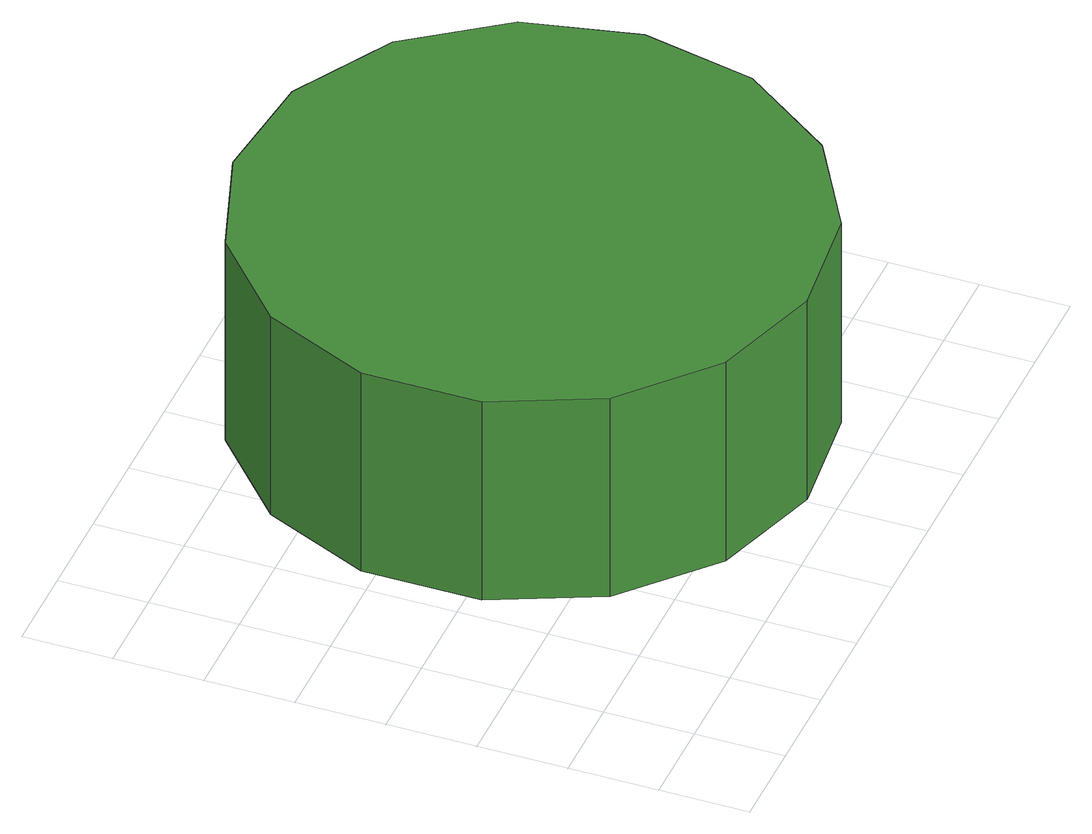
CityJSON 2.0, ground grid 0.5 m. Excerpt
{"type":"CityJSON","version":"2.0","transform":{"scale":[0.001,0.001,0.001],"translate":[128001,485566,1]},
"CityObjects":{
"tree1":{"type":"SolitaryVegetationObject","attributes":{"function":"something"},"geometry":[{"type":"MultiSurface","lod":"1","boundaries":[[[0,1,2,3,4,5,6,7,8,9,10,11,12,13,14]],[[15,16,17,18,19,20,21,22,23,24,25,26,27,28,29]],[[0,29,28,1]],[[1,28,27,2]],[[2,27,26,3]],[[3,26,25,4]],[[4,25,24,5]],[[5,24,23,6]],[[6,23,22,7]],[[7,22,21,8]],[[8,21,20,9]],[[9,20,19,10]],[[10,19,18,11]],[[11,18,17,12]],[[12,17,16,13]],[[13,16,15,14]],[[14,15,29,0]]]}]}
},
"vertices":[
[3778,1750,1455],[3641,2395,1455],[3253,2929,1455],[2682,3259,1455],[2026,3328,1455],[1398,3124,1455],[908,2682,1455],[640,2080,1455],[640,1420,1455],[908,817,1455],[1398,376,1455],[2026,172,1455],[2682,241,1455],[3253,571,1455],[3641,1105,1455],[3641,1105,165],[3253,571,165],[2682,241,165],[2026,172,165],[1398,376,165],[908,817,165],[640,1420,165],[640,2080,165],[908,2682,165],[1398,3124,165],[2026,3328,165],[2682,3259,165],[3253,2929,165],[3641,2395,165],[3778,1750,165]
]}
